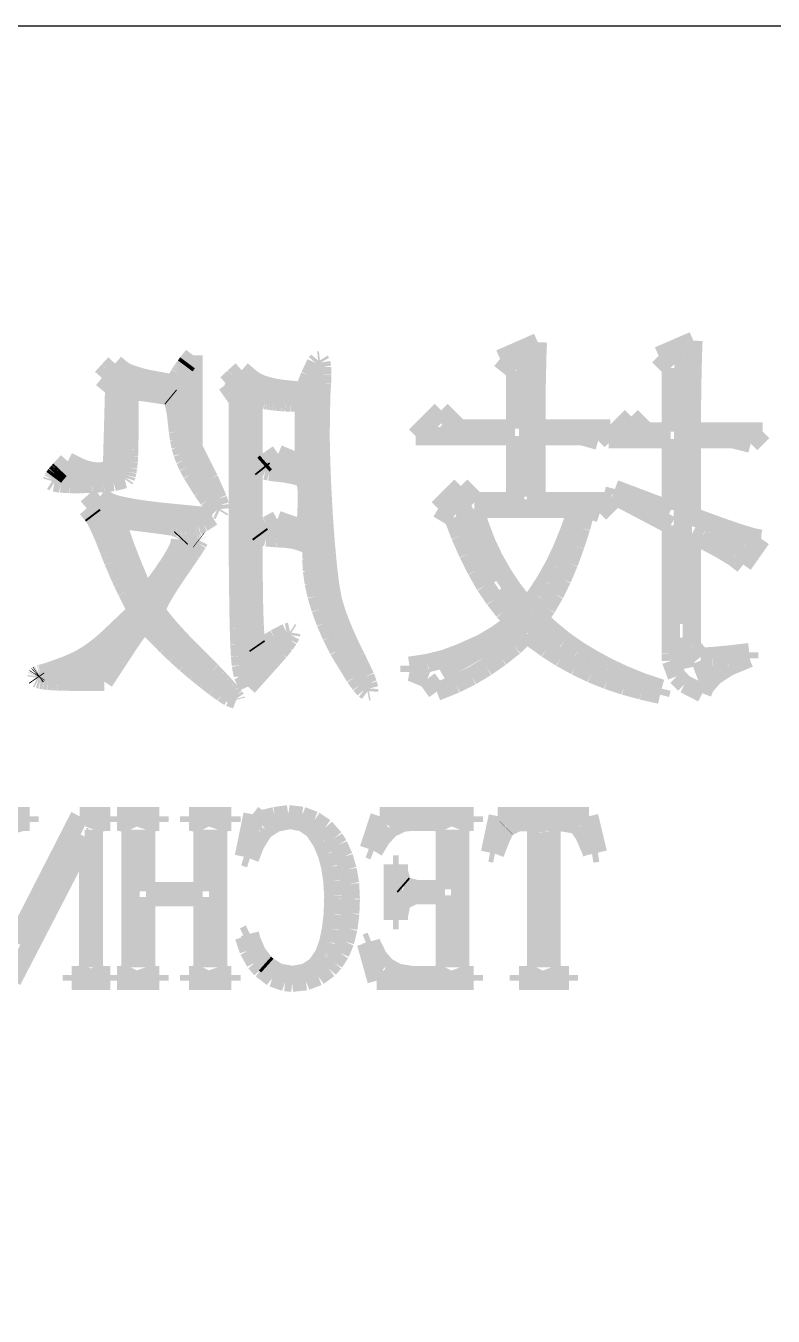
# Model space of a CAD drawing. Extents: x -61 to 349, y -42 to 245.
# Drawn here: x -43.59 to -39.46, y -33.8 to -26.69 of the extents above; entities that cross this region are included whole.
import ezdxf

# ---------------------------------------------------------------- set-up
doc = ezdxf.new("R2010")
doc.units = 0
doc.layers.add('BOARD_GEOMETRY_SILKSCREEN_B', color=1, linetype='CONTINUOUS')

msp = doc.modelspace()

# ---------------------------------------------------------------- linework, layer by layer
at = {"layer": 'BOARD_GEOMETRY_SILKSCREEN_B'}
msp.add_lwpolyline([(-56.11241, -26.68905), (0.197612, -26.68905), (0.197612, -37.189156)], dxfattribs=at)
at = {"layer": 'BOARD_GEOMETRY_SILKSCREEN_B', "const_width": 0.1016}
for points in [[(-40.762682, -28.432506), (-40.970962, -28.5242)], [(-40.833548, -28.491688), (-40.801036, -29.282136)], [(-40.765984, -28.509214), (-40.762682, -28.432506)], [(-39.90467, -28.424124), (-40.09644, -28.507436)], [(-39.907972, -28.513786), (-39.90467, -28.424124)], [(-43.13047, -28.58897), (-43.094402, -28.550616)], [(-43.094402, -28.550616), (-43.057826, -28.58262)], [(-42.713656, -28.57246), (-42.707306, -28.563316)], [(-42.707306, -28.563316), (-42.700702, -28.554426)], [(-42.694606, -28.546298), (-42.700702, -28.554426)], [(-42.700448, -28.635706), (-42.694606, -28.546298)], [(-42.694606, -28.546298), (-42.662602, -28.505658)], [(-42.662602, -28.505658), (-42.662602, -28.759912)], [(-42.019474, -28.61691), (-41.986454, -28.547822)], [(-41.986454, -28.547822), (-41.974262, -28.533344)], [(-41.974262, -28.533344), (-41.96461, -28.532328)], [(-41.96461, -28.532328), (-41.957498, -28.544266)], [(-41.957498, -28.544266), (-41.95318, -28.56992)], [(-40.970962, -28.5242), (-40.88765, -28.590748)], [(-40.767762, -28.597098), (-40.765984, -28.509214)], [(-40.09644, -28.507436), (-40.029638, -28.574238)], [(-39.95928, -28.505658), (-39.965376, -29.985716)], [(-39.910258, -28.607512), (-39.907972, -28.513786)], [(-43.167046, -28.62961), (-43.13047, -28.58897)], [(-43.132756, -28.65755), (-43.167046, -28.62961)], [(-43.094656, -28.59786), (-43.114214, -28.616656)], [(-43.114214, -28.616656), (-43.015154, -28.697936)], [(-42.987214, -28.654502), (-43.094656, -28.59786)], [(-43.057826, -28.58262), (-43.03776, -28.595066)], [(-43.03776, -28.595066), (-43.022774, -28.60167)], [(-43.022774, -28.60167), (-43.005502, -28.608782)], [(-43.005502, -28.608782), (-42.985944, -28.615386)], [(-42.985944, -28.615386), (-42.964608, -28.62199)], [(-42.964608, -28.62199), (-42.942256, -28.628086)], [(-42.942256, -28.628086), (-42.919142, -28.633674)], [(-42.919142, -28.633674), (-42.895774, -28.638246)], [(-42.769536, -28.661614), (-42.7482, -28.625292)], [(-42.7482, -28.625292), (-42.739056, -28.609544)], [(-42.7482, -28.625292), (-42.731944, -28.670758)], [(-42.739056, -28.609544), (-42.733214, -28.6004)], [(-42.733214, -28.6004), (-42.727118, -28.591256)], [(-42.727118, -28.591256), (-42.720514, -28.581858)], [(-42.720514, -28.581858), (-42.713656, -28.57246)], [(-42.700448, -28.842208), (-42.700448, -28.635706)], [(-42.47896, -28.663646), (-42.438574, -28.625292)], [(-42.438574, -28.625292), (-42.395648, -28.586938)], [(-42.395648, -28.586938), (-42.346626, -28.62961)], [(-42.346626, -28.62961), (-42.321988, -28.647136)], [(-42.053764, -28.702254), (-42.019474, -28.61691)], [(-41.980104, -28.600146), (-42.00144, -28.687268)], [(-41.95191, -28.608528), (-41.953434, -28.660598)], [(-41.95318, -28.56992), (-41.95191, -28.608528)], [(-40.88765, -28.590748), (-40.88765, -28.908248)], [(-40.770048, -28.694888), (-40.767762, -28.597098)], [(-40.029638, -28.574238), (-40.029638, -28.925012)], [(-39.912036, -28.704286), (-39.910258, -28.607512)], [(-43.09872, -28.685236), (-43.132756, -28.65755)], [(-43.104816, -28.911804), (-43.09872, -28.685236)], [(-43.015154, -28.697936), (-43.051984, -28.708858)], [(-42.987214, -28.654502), (-43.015154, -28.697936)], [(-43.015154, -28.697936), (-42.914824, -28.71089)], [(-43.015154, -28.697936), (-43.015154, -28.928568)], [(-42.759122, -28.699968), (-42.987214, -28.654502)], [(-42.895774, -28.638246), (-42.769536, -28.661614)], [(-42.712386, -28.92171), (-42.759122, -28.699968)], [(-42.731944, -28.670758), (-42.662602, -29.01442)], [(-42.448988, -28.706318), (-42.47896, -28.663646)], [(-42.434002, -28.659328), (-42.448988, -28.706318)], [(-42.448988, -28.706318), (-42.416984, -28.751276)], [(-42.387266, -28.63596), (-42.434002, -28.659328)], [(-42.403014, -28.690316), (-42.404538, -28.721304)], [(-42.382186, -28.679902), (-42.403014, -28.690316)], [(-42.295826, -28.700984), (-42.387266, -28.63596)], [(-42.295826, -28.700984), (-42.382186, -28.679902)], [(-42.321988, -28.647136), (-42.306494, -28.65501)], [(-42.306494, -28.65501), (-42.288968, -28.66263)], [(-42.188384, -28.726384), (-42.295826, -28.700984)], [(-42.288968, -28.66263), (-42.269918, -28.669234)], [(-42.269918, -28.669234), (-42.24909, -28.67533)], [(-42.24909, -28.67533), (-42.226484, -28.680918)], [(-42.226484, -28.680918), (-42.202608, -28.68549)], [(-42.202608, -28.68549), (-42.17797, -28.689554)], [(-42.053764, -28.702254), (-42.17797, -28.689554)], [(-42.053764, -28.702254), (-42.11193, -28.731972)], [(-42.00144, -28.687268), (-42.053764, -28.76423)], [(-42.053764, -28.76423), (-42.053764, -28.702254)], [(-42.038524, -28.828238), (-42.00144, -28.687268)], [(-42.00144, -28.687268), (-42.002964, -28.800044)], [(-41.953434, -28.660598), (-41.957752, -28.725622)], [(-40.771064, -28.803092), (-40.770048, -28.694888)], [(-39.913052, -28.805124), (-39.912036, -28.704286)], [(-43.051984, -28.708858), (-43.060366, -28.781502)], [(-42.895774, -28.713684), (-42.914824, -28.71089)], [(-42.877232, -28.716478), (-42.895774, -28.713684)], [(-42.859198, -28.719272), (-42.877232, -28.716478)], [(-42.842688, -28.721812), (-42.859198, -28.719272)], [(-42.827702, -28.724352), (-42.842688, -28.721812)], [(-42.814494, -28.726638), (-42.827702, -28.724352)], [(-42.803318, -28.72867), (-42.814494, -28.726638)], [(-42.78884, -28.732226), (-42.803318, -28.72867)], [(-42.784522, -28.735782), (-42.78884, -28.732226)], [(-42.779696, -28.743402), (-42.784522, -28.735782)], [(-42.775124, -28.754578), (-42.779696, -28.743402)], [(-42.770552, -28.769056), (-42.775124, -28.754578)], [(-42.76598, -28.786328), (-42.770552, -28.769056)], [(-42.662602, -28.759912), (-42.662602, -29.01442)], [(-42.416984, -29.480002), (-42.416984, -28.751276)], [(-42.404538, -28.721304), (-42.36212, -28.719018)], [(-42.378884, -29.689806), (-42.404538, -28.721304)], [(-42.36212, -28.767024), (-42.363898, -29.328618)], [(-42.36212, -28.719018), (-42.36212, -28.767024)], [(-42.33164, -28.73629), (-42.33164, -29.42463)], [(-42.265346, -28.751276), (-42.33164, -28.73629)], [(-42.252138, -28.753562), (-42.265346, -28.751276)], [(-42.23766, -28.755594), (-42.252138, -28.753562)], [(-42.221658, -28.757626), (-42.23766, -28.755594)], [(-42.205148, -28.759404), (-42.221658, -28.757626)], [(-42.18813, -28.760928), (-42.205148, -28.759404)], [(-42.11193, -28.731972), (-42.188384, -28.726384)], [(-42.17162, -28.762452), (-42.18813, -28.760928)], [(-42.155364, -28.763468), (-42.17162, -28.762452)], [(-42.126408, -28.76423), (-42.155364, -28.763468)], [(-42.053764, -28.76423), (-42.126408, -28.76423)], [(-42.053764, -28.76423), (-42.053764, -29.106114)], [(-41.957752, -28.725622), (-41.961308, -28.950158)], [(-43.060366, -28.781502), (-43.066716, -29.145992)], [(-42.761916, -28.805886), (-42.76598, -28.786328)], [(-42.758106, -28.827476), (-42.761916, -28.805886)], [(-42.752264, -28.875228), (-42.758106, -28.827476)], [(-42.662602, -29.01442), (-42.700448, -28.842208)], [(-42.020236, -29.074618), (-42.038524, -28.828238)], [(-42.002964, -28.800044), (-41.988486, -29.170122)], [(-41.295574, -28.808426), (-41.437052, -28.949904)], [(-41.195752, -28.908248), (-41.295574, -28.808426)], [(-40.771064, -28.908248), (-40.771064, -28.803092)], [(-40.371268, -28.966414), (-40.246554, -28.8417)], [(-40.162988, -28.925012), (-40.246554, -28.8417)], [(-39.913052, -28.925012), (-39.913052, -28.805124)], [(-43.11142, -29.138118), (-43.104816, -28.911804)], [(-42.747184, -28.924504), (-42.752264, -28.875228)], [(-41.267888, -28.900628), (-41.28897, -28.884626)], [(-40.88765, -28.908248), (-41.195752, -28.908248)], [(-40.362886, -28.908248), (-40.771064, -28.908248)], [(-40.429688, -28.974796), (-40.362886, -28.908248)], [(-40.244268, -28.91663), (-40.262556, -28.910026)], [(-43.015154, -28.928568), (-43.016678, -29.021532)], [(-42.747184, -28.924504), (-42.712386, -28.92171)], [(-42.662602, -29.01442), (-42.747184, -28.924504)], [(-42.633392, -29.154374), (-42.747184, -28.924504)], [(-42.740834, -28.968192), (-42.747184, -28.924504)], [(-42.732706, -29.007816), (-42.740834, -28.968192)], [(-41.961308, -28.950158), (-41.958006, -29.091382)], [(-41.437052, -28.949904), (-40.88765, -28.949904)], [(-40.88765, -28.949904), (-40.88765, -29.308044)], [(-40.771064, -29.308044), (-40.771064, -28.949904)], [(-40.771064, -28.949904), (-40.521382, -28.949904)], [(-40.521382, -28.949904), (-40.429688, -28.974796)], [(-40.371268, -28.966414), (-40.029638, -28.966414)], [(-40.029638, -28.925012), (-40.162988, -28.925012)], [(-40.029638, -28.966414), (-40.029638, -29.357828)], [(-39.521638, -28.925012), (-39.913052, -28.925012)], [(-39.913052, -28.966414), (-39.688262, -28.966414)], [(-39.913052, -29.391356), (-39.913052, -28.966414)], [(-39.688262, -28.966414), (-39.58844, -28.99156)], [(-39.58844, -28.99156), (-39.521638, -28.925012)], [(-43.017948, -29.060394), (-43.020234, -29.094176)], [(-43.016678, -29.021532), (-43.017948, -29.060394)], [(-42.722292, -29.0449), (-42.732706, -29.007816)], [(-42.70883, -29.081222), (-42.722292, -29.0449)], [(-42.662602, -29.01442), (-42.574972, -29.187394)], [(-42.241724, -29.08046), (-42.194734, -29.048456)], [(-42.194734, -29.048456), (-42.124376, -29.078174)], [(-43.397678, -29.135832), (-43.355006, -29.089096)], [(-43.355006, -29.089096), (-43.35526, -29.089096)], [(-43.355006, -29.089096), (-43.290998, -29.1211)], [(-43.290998, -29.1211), (-43.265598, -29.13126)], [(-43.265598, -29.13126), (-43.251882, -29.135832)], [(-43.023028, -29.123132), (-43.026838, -29.146754)], [(-43.020234, -29.094176), (-43.023028, -29.123132)], [(-42.691812, -29.118052), (-42.70883, -29.081222)], [(-42.67073, -29.157422), (-42.691812, -29.118052)], [(-42.284396, -29.126434), (-42.283888, -29.117798)], [(-42.2783, -29.134054), (-42.284396, -29.126434)], [(-42.283888, -29.117798), (-42.276268, -29.107384)], [(-42.276268, -29.107384), (-42.262298, -29.094938)], [(-42.262298, -29.094938), (-42.241724, -29.08046)], [(-42.200322, -29.093414), (-42.235882, -29.112972)], [(-42.235882, -29.112972), (-41.988486, -29.170122)], [(-42.112946, -29.116528), (-42.200322, -29.093414)], [(-42.124376, -29.078174), (-42.053764, -29.106114)], [(-42.053764, -29.106114), (-42.112946, -29.116528)], [(-42.053764, -29.106114), (-41.988486, -29.170122)], [(-41.988486, -29.170122), (-42.020236, -29.074618)], [(-41.958006, -29.091382), (-41.95191, -29.242004)], [(-43.442382, -29.198062), (-43.439842, -29.18968)], [(-43.429682, -29.205936), (-43.442382, -29.198062)], [(-43.439842, -29.18968), (-43.436794, -29.184092)], [(-43.436794, -29.184092), (-43.432476, -29.177234)], [(-43.432476, -29.177234), (-43.426888, -29.169614)], [(-43.426888, -29.169614), (-43.420792, -29.161486)], [(-43.420792, -29.161486), (-43.41368, -29.153358)], [(-43.41368, -29.153358), (-43.40606, -29.144722)], [(-43.40606, -29.144722), (-43.397678, -29.135832)], [(-43.341036, -29.13761), (-43.389804, -29.182314)], [(-43.389804, -29.182314), (-43.320208, -29.185108)], [(-43.289982, -29.172662), (-43.341036, -29.13761)], [(-43.118532, -29.167582), (-43.289982, -29.172662)], [(-43.251882, -29.135832), (-43.237404, -29.139388)], [(-43.237404, -29.139388), (-43.222926, -29.142182)], [(-43.222926, -29.142182), (-43.208956, -29.144214)], [(-43.208956, -29.144214), (-43.195494, -29.145484)], [(-43.195494, -29.145484), (-43.18254, -29.145484)], [(-43.18254, -29.145484), (-43.171364, -29.144722)], [(-43.171364, -29.144722), (-43.11142, -29.138118)], [(-43.102784, -29.203142), (-43.157394, -29.208476)], [(-43.066716, -29.145992), (-43.118532, -29.167582)], [(-43.041062, -29.187394), (-43.102784, -29.203142)], [(-43.035474, -29.179266), (-43.041062, -29.187394)], [(-43.030902, -29.16555), (-43.035474, -29.179266)], [(-43.026838, -29.146754), (-43.030902, -29.16555)], [(-42.61358, -29.24937), (-42.67073, -29.157422)], [(-42.599102, -29.217874), (-42.633392, -29.154374)], [(-42.574972, -29.187394), (-42.52722, -29.295344)], [(-42.264838, -29.14015), (-42.2783, -29.134054)], [(-42.24401, -29.14523), (-42.264838, -29.14015)], [(-42.179748, -29.153104), (-42.24401, -29.14523)], [(-42.160698, -29.15539), (-42.179748, -29.153104)], [(-42.141648, -29.158692), (-42.160698, -29.15539)], [(-42.12336, -29.161994), (-42.141648, -29.158692)], [(-42.106088, -29.16555), (-42.12336, -29.161994)], [(-42.090594, -29.169614), (-42.106088, -29.16555)], [(-42.076624, -29.173678), (-42.090594, -29.169614)], [(-42.065448, -29.177742), (-42.076624, -29.173678)], [(-42.051732, -29.185108), (-42.065448, -29.177742)], [(-41.988486, -29.170122), (-42.051732, -29.185108)], [(-42.047668, -29.191458), (-42.051732, -29.185108)], [(-42.044112, -29.20111), (-42.047668, -29.191458)], [(-42.041064, -29.214064), (-42.044112, -29.20111)], [(-42.035476, -29.29001), (-41.988486, -29.170122)], [(-41.988486, -29.170122), (-41.980104, -29.423614)], [(-43.394884, -29.211016), (-43.429682, -29.205936)], [(-43.344592, -29.21381), (-43.394884, -29.211016)], [(-43.28414, -29.214064), (-43.344592, -29.21381)], [(-43.219878, -29.21254), (-43.28414, -29.214064)], [(-43.157394, -29.208476), (-43.219878, -29.21254)], [(-42.579036, -29.299916), (-42.61358, -29.24937)], [(-42.579036, -29.299916), (-42.599102, -29.217874)], [(-42.038778, -29.229812), (-42.041064, -29.214064)], [(-42.037, -29.247846), (-42.038778, -29.229812)], [(-42.035984, -29.268166), (-42.037, -29.247846)], [(-41.980104, -29.423614), (-42.035984, -29.268166)], [(-42.035984, -29.268166), (-42.035476, -29.29001)], [(-41.95191, -29.242004), (-41.943528, -29.393388)], [(-41.18737, -29.224732), (-41.312084, -29.3497)], [(-41.104058, -29.308044), (-41.18737, -29.224732)], [(-40.33774, -29.241496), (-40.346376, -29.274516)], [(-40.346376, -29.274516), (-40.029638, -29.441394)], [(-40.029638, -29.357828), (-40.33774, -29.241496)], [(-43.250104, -29.347668), (-43.214036, -29.31541)], [(-43.214036, -29.31541), (-43.175428, -29.281374)], [(-43.172126, -29.324808), (-43.205654, -29.347414)], [(-43.175428, -29.281374), (-43.13047, -29.311346)], [(-43.101768, -29.364686), (-43.172126, -29.324808)], [(-43.13047, -29.311346), (-43.09872, -29.323792)], [(-43.09872, -29.323792), (-43.072558, -29.330396)], [(-43.072558, -29.330396), (-43.040808, -29.337508)], [(-43.040808, -29.337508), (-43.003978, -29.344366)], [(-43.003978, -29.344366), (-42.96283, -29.351224)], [(-42.551604, -29.334968), (-42.579036, -29.299916)], [(-42.531284, -29.355288), (-42.551604, -29.334968)], [(-42.52722, -29.295344), (-42.516044, -29.33065)], [(-42.516044, -29.33065), (-42.513504, -29.352748)], [(-42.363898, -29.328618), (-42.36466, -30.047692)], [(-42.043096, -29.465016), (-42.036746, -29.337)], [(-42.036746, -29.337), (-42.035476, -29.29001)], [(-41.201086, -29.300424), (-40.981376, -29.744416)], [(-40.88765, -29.308044), (-41.104058, -29.308044)], [(-40.354758, -29.308044), (-40.771064, -29.308044)], [(-40.421052, -29.374592), (-40.354758, -29.308044)], [(-43.220386, -29.381958), (-43.250104, -29.347668)], [(-43.214036, -29.39034), (-43.220386, -29.381958)], [(-43.206162, -29.402532), (-43.214036, -29.39034)], [(-43.19778, -29.418026), (-43.206162, -29.402532)], [(-43.206162, -29.402532), (-43.134534, -29.431742)], [(-43.205654, -29.347414), (-43.083734, -29.409644)], [(-43.188382, -29.436568), (-43.19778, -29.418026)], [(-42.902632, -29.401516), (-43.101768, -29.364686)], [(-43.083734, -29.409644), (-43.068748, -29.465016)], [(-42.9895, -29.420312), (-43.083734, -29.409644)], [(-42.96283, -29.351224), (-42.918126, -29.357828)], [(-42.918126, -29.357828), (-42.870628, -29.363416)], [(-42.648886, -29.414978), (-42.902632, -29.401516)], [(-42.870628, -29.363416), (-42.820844, -29.369004)], [(-42.820844, -29.369004), (-42.558208, -29.394658)], [(-42.558208, -29.394658), (-42.611548, -29.428948)], [(-42.518584, -29.36113), (-42.531284, -29.355288)], [(-42.513504, -29.352748), (-42.518584, -29.36113)], [(-42.254678, -29.441648), (-42.199052, -29.411676)], [(-42.199052, -29.411676), (-42.120058, -29.439616)], [(-42.043096, -29.465016), (-42.009822, -29.377386)], [(-42.009822, -29.377386), (-41.980104, -29.423614)], [(-41.943528, -29.393388), (-41.93286, -29.538168)], [(-41.312084, -29.3497), (-41.22928, -29.399738)], [(-41.22928, -29.399738), (-41.190672, -29.49956)], [(-41.11244, -29.3497), (-40.546274, -29.3497)], [(-41.080944, -29.445458), (-41.11244, -29.3497)], [(-40.55745, -29.38399), (-40.59428, -29.486098)], [(-40.546274, -29.3497), (-40.55745, -29.38399)], [(-40.524176, -29.455618), (-40.495982, -29.3497)], [(-40.495982, -29.3497), (-40.421052, -29.374592)], [(-39.769542, -29.444442), (-39.913052, -29.391356)], [(-43.178476, -29.457396), (-43.188382, -29.436568)], [(-43.168062, -29.480002), (-43.178476, -29.457396)], [(-43.157648, -29.504132), (-43.168062, -29.480002)], [(-43.134534, -29.431742), (-43.110912, -29.50972)], [(-43.068748, -29.465016), (-43.05935, -29.495242)], [(-42.971466, -29.422598), (-42.9895, -29.420312)], [(-42.950638, -29.425138), (-42.971466, -29.422598)], [(-42.927778, -29.427932), (-42.950638, -29.425138)], [(-42.90314, -29.43098), (-42.927778, -29.427932)], [(-42.87774, -29.434282), (-42.90314, -29.43098)], [(-42.852086, -29.437584), (-42.87774, -29.434282)], [(-42.82694, -29.440886), (-42.852086, -29.437584)], [(-42.780204, -29.447998), (-42.82694, -29.440886)], [(-42.751756, -29.451554), (-42.780204, -29.447998)], [(-42.726864, -29.454094), (-42.751756, -29.451554)], [(-42.70502, -29.454856), (-42.726864, -29.454094)], [(-42.68597, -29.454348), (-42.70502, -29.454856)], [(-42.669206, -29.45257), (-42.68597, -29.454348)], [(-42.653712, -29.449014), (-42.669206, -29.45257)], [(-42.639488, -29.443934), (-42.653712, -29.449014)], [(-42.611548, -29.428948), (-42.639488, -29.443934)], [(-42.416222, -29.644594), (-42.416984, -29.480002)], [(-42.33164, -29.42463), (-42.330624, -29.710888)], [(-42.297858, -29.48686), (-42.29735, -29.476954)], [(-42.291508, -29.495496), (-42.297858, -29.48686)], [(-42.29735, -29.476954), (-42.289984, -29.466032)], [(-42.289984, -29.466032), (-42.276014, -29.454348)], [(-42.279062, -29.502608), (-42.254678, -29.441648)], [(-42.254678, -29.441648), (-42.276014, -29.454348)], [(-42.254678, -29.441648), (-42.20337, -29.51226)], [(-42.045636, -29.503624), (-42.254678, -29.441648)], [(-42.20337, -29.51226), (-41.983406, -29.483558)], [(-42.043096, -29.465016), (-42.120058, -29.439616)], [(-41.980104, -29.423614), (-42.045636, -29.503624)], [(-41.983406, -29.483558), (-42.043096, -29.465016)], [(-41.983406, -29.483558), (-41.980104, -29.423614)], [(-41.980104, -29.423614), (-41.93794, -29.800296)], [(-41.045638, -29.537914), (-41.080944, -29.445458)], [(-40.59428, -29.486098), (-40.63365, -29.581856)], [(-40.556688, -29.555694), (-40.524176, -29.455618)], [(-40.029638, -29.441394), (-40.029638, -30.149292)], [(-39.62908, -29.571188), (-39.81196, -29.487622)], [(-39.658036, -29.482796), (-39.769542, -29.444442)], [(-39.580058, -29.506926), (-39.658036, -29.482796)], [(-43.137074, -29.554932), (-43.157648, -29.504132)], [(-43.127168, -29.581602), (-43.137074, -29.554932)], [(-43.110912, -29.50972), (-42.964354, -29.869384)], [(-43.05935, -29.495242), (-43.052238, -29.515816)], [(-43.052238, -29.515816), (-43.04411, -29.539438)], [(-43.04411, -29.539438), (-43.034712, -29.565092)], [(-42.750486, -29.574998), (-42.743374, -29.559504)], [(-42.739056, -29.546804), (-42.743374, -29.559504)], [(-42.739056, -29.546804), (-42.737532, -29.53766)], [(-42.739056, -29.546804), (-42.708068, -29.587698)], [(-42.646854, -29.553408), (-42.739056, -29.546804)], [(-42.737532, -29.53766), (-42.7355, -29.520134)], [(-42.7355, -29.520134), (-42.732706, -29.513784)], [(-42.732706, -29.513784), (-42.728388, -29.509212)], [(-42.728388, -29.509212), (-42.723054, -29.506418)], [(-42.723054, -29.506418), (-42.715942, -29.50464)], [(-42.715942, -29.50464), (-42.707306, -29.504386)], [(-42.707306, -29.504386), (-42.696638, -29.505656)], [(-42.696638, -29.505656), (-42.684192, -29.507688)], [(-42.684192, -29.507688), (-42.665396, -29.511244)], [(-42.665396, -29.511244), (-42.65676, -29.513276)], [(-42.646854, -29.553408), (-42.658538, -29.571188)], [(-42.65676, -29.513276), (-42.649648, -29.515308)], [(-42.649648, -29.515308), (-42.643044, -29.51734)], [(-42.637964, -29.539438), (-42.646854, -29.553408)], [(-42.643044, -29.51734), (-42.63771, -29.519626)], [(-42.630852, -29.52496), (-42.637964, -29.539438)], [(-42.63771, -29.519626), (-42.6339, -29.521658)], [(-42.6339, -29.521658), (-42.631614, -29.523436)], [(-42.631614, -29.523436), (-42.630852, -29.52496)], [(-42.279062, -29.502608), (-42.291508, -29.495496)], [(-42.260012, -29.507434), (-42.279062, -29.502608)], [(-42.20337, -29.51226), (-42.260012, -29.507434)], [(-42.154602, -29.5148), (-42.20337, -29.51226)], [(-42.187622, -29.51226), (-42.20337, -29.51226)], [(-42.17162, -29.513276), (-42.187622, -29.51226)], [(-42.154602, -29.5148), (-42.17162, -29.513276)], [(-42.137838, -29.516832), (-42.154602, -29.5148)], [(-42.121074, -29.519372), (-42.137838, -29.516832)], [(-42.10558, -29.522166), (-42.121074, -29.519372)], [(-42.090848, -29.525722), (-42.10558, -29.522166)], [(-42.066718, -29.533596), (-42.090848, -29.525722)], [(-42.011092, -29.554932), (-42.066718, -29.533596)], [(-41.983406, -29.53385), (-42.045636, -29.503624)], [(-41.98239, -29.830268), (-42.011092, -29.554932)], [(-42.011092, -29.554932), (-42.011092, -29.627576)], [(-41.93286, -29.538168), (-41.920922, -29.66847)], [(-41.190672, -29.49956), (-41.146984, -29.598112)], [(-41.003982, -29.625544), (-41.045638, -29.537914)], [(-40.590978, -29.64942), (-40.556688, -29.555694)], [(-39.913052, -30.107128), (-39.913052, -29.490924)], [(-39.913052, -29.490924), (-39.862252, -29.515816)], [(-39.862252, -29.515816), (-39.75608, -29.572458)], [(-39.629842, -29.657802), (-39.530274, -29.515816)], [(-39.534338, -29.515816), (-39.580058, -29.506926)], [(-39.530274, -29.515816), (-39.534338, -29.515816)], [(-43.115738, -29.610558), (-43.127168, -29.581602)], [(-43.1038, -29.64053), (-43.115738, -29.610558)], [(-43.034712, -29.565092), (-43.024298, -29.592524)], [(-43.024298, -29.592524), (-43.013122, -29.620972)], [(-43.013122, -29.620972), (-43.001692, -29.649928)], [(-42.708068, -29.587698), (-42.92219, -29.90342)], [(-42.784268, -29.635196), (-42.771314, -29.613352)], [(-42.771314, -29.613352), (-42.759884, -29.593032)], [(-42.759884, -29.593032), (-42.750486, -29.574998)], [(-42.689272, -29.616908), (-42.70756, -29.643578)], [(-42.672762, -29.592778), (-42.689272, -29.616908)], [(-42.658538, -29.571188), (-42.672762, -29.592778)], [(-42.00779, -29.691584), (-42.011092, -29.627576)], [(-41.146984, -29.598112), (-41.100756, -29.69006)], [(-40.957246, -29.70784), (-41.003982, -29.625544)], [(-40.63365, -29.581856), (-40.676068, -29.669232)], [(-39.75608, -29.572458), (-39.678864, -29.619194)], [(-39.678864, -29.619194), (-39.629842, -29.657802)], [(-43.090846, -29.671264), (-43.1038, -29.64053)], [(-43.077892, -29.701236), (-43.090846, -29.671264)], [(-43.065192, -29.730446), (-43.077892, -29.701236)], [(-43.001692, -29.649928), (-42.9895, -29.678884)], [(-42.925492, -29.83484), (-42.9895, -29.678884)], [(-42.831512, -29.70657), (-42.799, -29.65831)], [(-42.799, -29.65831), (-42.784268, -29.635196)], [(-42.78884, -29.763212), (-42.7482, -29.702252)], [(-42.727372, -29.67228), (-42.7482, -29.702252)], [(-42.70756, -29.643578), (-42.727372, -29.67228)], [(-42.414698, -29.787342), (-42.416222, -29.644594)], [(-42.410888, -30.01137), (-42.378884, -29.689806)], [(-41.998138, -29.759402), (-42.00779, -29.691584)], [(-41.920922, -29.66847), (-41.907714, -29.77642)], [(-41.100756, -29.69006), (-41.053258, -29.773118)], [(-40.676068, -29.669232), (-40.722042, -29.750512)], [(-40.62857, -29.737812), (-40.590978, -29.64942)], [(-43.052492, -29.758132), (-43.065192, -29.730446)], [(-43.03014, -29.804868), (-43.052492, -29.758132)], [(-42.925492, -29.83484), (-42.831512, -29.70657)], [(-42.78884, -29.763212), (-42.807128, -29.792168)], [(-42.330624, -29.710888), (-42.3291, -29.822648)], [(-41.98239, -29.830268), (-41.998138, -29.759402)], [(-41.053258, -29.773118), (-41.00195, -29.848302)], [(-40.905176, -29.786834), (-40.957246, -29.70784)], [(-40.722042, -29.750512), (-40.770048, -29.824426)], [(-40.668956, -29.820108), (-40.62857, -29.737812)], [(-42.974514, -29.913834), (-43.03014, -29.804868)], [(-42.964354, -29.869384), (-42.925492, -29.83484)], [(-42.837862, -29.844238), (-42.849292, -29.866082)], [(-42.823638, -29.819346), (-42.837862, -29.844238)], [(-42.807128, -29.792168), (-42.823638, -29.819346)], [(-42.413174, -29.909008), (-42.414698, -29.787342)], [(-42.3291, -29.822648), (-42.327576, -29.914596)], [(-41.98239, -29.830268), (-41.93794, -29.800296)], [(-41.960546, -29.903166), (-41.98239, -29.830268)], [(-41.93794, -29.800296), (-41.914318, -29.921708)], [(-41.907714, -29.77642), (-41.89349, -29.854144)], [(-40.974264, -29.797502), (-40.755062, -30.026356), (-40.699182, -30.068012)], [(-40.84828, -29.860748), (-40.905176, -29.786834)], [(-40.770048, -29.824426), (-40.820848, -29.89072)], [(-40.71366, -29.896308), (-40.668956, -29.820108)], [(-43.107102, -30.039818), (-42.974514, -29.913834)], [(-42.92219, -29.90342), (-42.994834, -29.997146)], [(-42.92219, -29.90342), (-42.934128, -29.980128)], [(-42.888916, -29.960824), (-42.92219, -29.90342)], [(-42.86377, -29.89834), (-42.865802, -29.907484)], [(-42.865802, -29.907484), (-42.851324, -29.934916)], [(-42.858436, -29.88437), (-42.86377, -29.89834)], [(-42.849292, -29.866082), (-42.858436, -29.88437)], [(-42.413174, -29.909008), (-42.410888, -30.01137)], [(-42.327576, -29.914596), (-42.324782, -29.987748)], [(-41.933114, -29.977842), (-41.960546, -29.903166)], [(-41.89349, -29.854144), (-41.875456, -29.91358)], [(-41.875456, -29.91358), (-41.863264, -29.948378)], [(-41.00195, -29.848302), (-40.94988, -29.91485)], [(-40.94988, -29.91485), (-40.895778, -29.974286)], [(-40.820848, -29.89072), (-40.84828, -29.860748)], [(-40.754554, -29.957522), (-40.71366, -29.896308)], [(-42.934128, -29.980128), (-42.9641, -30.018736)], [(-42.934128, -29.980128), (-42.810176, -30.106112)], [(-42.545, -30.333442), (-42.888916, -29.960824)], [(-42.851324, -29.934916), (-42.834306, -29.957522)], [(-42.834306, -29.957522), (-42.811954, -29.984954)], [(-42.811954, -29.984954), (-42.784776, -30.01645)], [(-41.900348, -30.053026), (-41.933114, -29.977842)], [(-41.914318, -29.921708), (-41.771824, -30.277054)], [(-41.863264, -29.948378), (-41.849294, -29.985208)], [(-41.849294, -29.985208), (-41.833546, -30.023054)], [(-40.895778, -29.974286), (-40.912542, -29.987748)], [(-40.686482, -30.01899), (-40.754554, -29.957522)], [(-43.137328, -30.06852), (-43.107102, -30.039818)], [(-42.994834, -29.997146), (-43.133518, -30.124654)], [(-42.990262, -30.054804), (-43.002454, -30.07233)], [(-42.979594, -30.039818), (-42.990262, -30.054804)], [(-42.9641, -30.018736), (-42.979594, -30.039818)], [(-42.784776, -30.01645), (-42.753026, -30.051248)], [(-42.753026, -30.051248), (-42.717974, -30.088586)], [(-42.408094, -30.09519), (-42.410888, -30.01137)], [(-42.36847, -30.210506), (-42.36466, -30.047692)], [(-42.36466, -30.047692), (-42.337228, -30.18282)], [(-42.36466, -30.047692), (-42.345102, -30.136846)], [(-42.324782, -29.987748), (-42.321734, -30.042866)], [(-42.321734, -30.042866), (-42.317924, -30.08122)], [(-42.211752, -30.065726), (-42.14749, -30.031944)], [(-42.14749, -30.031944), (-42.12971, -30.028134)], [(-42.124122, -30.046422), (-42.135806, -30.068012)], [(-42.12971, -30.028134), (-42.12209, -30.033214)], [(-42.12209, -30.033214), (-42.124122, -30.046422)], [(-41.862248, -30.128718), (-41.900348, -30.053026)], [(-41.833546, -30.023054), (-41.817036, -30.061154)], [(-40.842946, -29.989018), (-41.29786, -30.248352)], [(-40.989758, -30.043628), (-41.07307, -30.092904)], [(-40.912542, -29.987748), (-40.989758, -30.043628)], [(-40.892984, -30.108652), (-40.820848, -30.040834)], [(-40.820848, -30.040834), (-40.78859, -30.068012)], [(-40.614854, -30.07741), (-40.686482, -30.01899)], [(-43.133518, -30.124654), (-43.294808, -30.23362)], [(-43.223688, -30.138624), (-43.195494, -30.117542)], [(-43.195494, -30.117542), (-43.166792, -30.094428)], [(-43.18127, -30.211268), (-43.036998, -30.062424)], [(-43.166792, -30.094428), (-43.137328, -30.06852)], [(-43.036998, -30.062424), (-43.13174, -30.22092)], [(-43.029378, -30.112462), (-43.043856, -30.13456)], [(-43.015662, -30.091634), (-43.029378, -30.112462)], [(-43.002454, -30.07233), (-43.015662, -30.091634)], [(-42.759122, -30.154626), (-42.810176, -30.106112)], [(-42.717974, -30.088586), (-42.67962, -30.127956)], [(-42.67962, -30.127956), (-42.639234, -30.168342)], [(-42.404538, -30.161484), (-42.408094, -30.09519)], [(-42.345102, -30.136846), (-42.237914, -30.081728)], [(-42.317924, -30.08122), (-42.313352, -30.103318)], [(-42.313352, -30.103318), (-42.308272, -30.110684)], [(-42.308272, -30.110684), (-42.294302, -30.107636)], [(-42.294302, -30.107636), (-42.284904, -30.104588)], [(-42.22496, -30.073854), (-42.28846, -30.155388)], [(-42.284904, -30.104588), (-42.27449, -30.10027)], [(-42.27449, -30.10027), (-42.26306, -30.094936)], [(-42.26306, -30.094936), (-42.250614, -30.088586)], [(-42.237914, -30.081728), (-42.250614, -30.088586)], [(-42.237914, -30.081728), (-42.22496, -30.073854)], [(-42.135806, -30.068012), (-42.232072, -30.138624)], [(-42.22496, -30.073854), (-42.211752, -30.065726)], [(-42.157142, -30.098238), (-42.18813, -30.136592)], [(-42.135806, -30.068012), (-42.157142, -30.098238)], [(-41.771824, -30.277054), (-41.862248, -30.128718)], [(-41.817036, -30.061154), (-41.800018, -30.098492)], [(-41.800018, -30.098492), (-41.782492, -30.134814)], [(-41.07307, -30.092904), (-41.162478, -30.132528)], [(-40.968676, -30.16885), (-40.892984, -30.108652)], [(-40.78859, -30.068012), (-40.71366, -30.122114)], [(-40.71366, -30.122114), (-40.635682, -30.172152)], [(-40.538654, -30.130496), (-40.614854, -30.07741)], [(-39.943786, -30.22981), (-39.98087, -30.062424)], [(-39.864284, -30.165802), (-39.913052, -30.107128)], [(-43.363642, -30.213046), (-43.307254, -30.188408)], [(-43.307254, -30.188408), (-43.279314, -30.173676)], [(-43.279314, -30.173676), (-43.251628, -30.157166)], [(-43.251628, -30.157166), (-43.223688, -30.138624)], [(-43.072812, -30.178756), (-43.154092, -30.302962)], [(-43.058588, -30.156658), (-43.072812, -30.178756)], [(-43.043856, -30.13456), (-43.058588, -30.156658)], [(-42.70502, -30.203394), (-42.759122, -30.154626)], [(-42.639234, -30.168342), (-42.56151, -30.246066)], [(-42.40022, -30.21203), (-42.404538, -30.161484)], [(-42.229024, -30.183074), (-42.361358, -30.330648)], [(-42.232072, -30.138624), (-42.346372, -30.26283)], [(-42.28846, -30.155388), (-42.340022, -30.210506)], [(-42.337228, -30.18282), (-42.314114, -30.15615)], [(-42.18813, -30.136592), (-42.229024, -30.183074)], [(-41.713912, -30.275784), (-41.802558, -30.1625)], [(-41.782492, -30.134814), (-41.765474, -30.168342)], [(-41.765474, -30.168342), (-41.713912, -30.275784)], [(-41.279064, -30.178248), (-41.372536, -30.201108)], [(-41.189656, -30.14472), (-41.279064, -30.178248)], [(-41.162478, -30.132528), (-41.189656, -30.14472)], [(-41.046654, -30.223714), (-40.968676, -30.16885)], [(-40.635682, -30.172152), (-40.553386, -30.217618)], [(-40.457882, -30.17901), (-40.538654, -30.130496)], [(-40.373554, -30.22473), (-40.457882, -30.17901)], [(-40.029638, -30.149292), (-40.02786, -30.187646)], [(-40.02786, -30.187646), (-39.996364, -30.274006)], [(-39.863268, -30.165802), (-39.864284, -30.165802)], [(-39.800784, -30.162754), (-39.863268, -30.165802)], [(-39.699946, -30.153356), (-39.800784, -30.162754)], [(-39.708074, -30.219904), (-39.596568, -30.17393)], [(-39.596568, -30.14091), (-39.699946, -30.153356)], [(-39.596568, -30.17393), (-39.596568, -30.14091)], [(-43.52671, -30.273498), (-43.525186, -30.269942)], [(-43.525186, -30.269942), (-43.523408, -30.267148)], [(-43.523408, -30.267148), (-43.520868, -30.264862)], [(-43.520868, -30.264862), (-43.51782, -30.26283)], [(-43.51782, -30.26283), (-43.514518, -30.261052)], [(-43.514518, -30.261052), (-43.510708, -30.26029)], [(-43.510708, -30.26029), (-43.506644, -30.260036)], [(-43.506644, -30.260036), (-43.492166, -30.256988)], [(-43.492166, -30.256988), (-43.479974, -30.253686)], [(-43.479974, -30.253686), (-43.464988, -30.24886)], [(-43.464988, -30.24886), (-43.447716, -30.243272)], [(-43.447716, -30.243272), (-43.428412, -30.236414)], [(-43.294808, -30.23362), (-43.439334, -30.271212)], [(-43.439334, -30.271212), (-43.278806, -30.261306)], [(-43.428412, -30.236414), (-43.408092, -30.229302)], [(-43.408092, -30.229302), (-43.385994, -30.221428)], [(-43.385994, -30.221428), (-43.363642, -30.213046)], [(-43.278806, -30.261306), (-43.18127, -30.211268)], [(-43.188128, -30.262068), (-43.236134, -30.269942)], [(-43.13174, -30.22092), (-43.188128, -30.262068)], [(-42.649648, -30.250638), (-42.70502, -30.203394)], [(-42.595546, -30.29458), (-42.649648, -30.250638)], [(-42.56151, -30.246066), (-42.52722, -30.28188)], [(-42.355262, -30.277562), (-42.40022, -30.21203)], [(-42.40022, -30.21203), (-42.389298, -30.268672)], [(-42.361358, -30.330648), (-42.389298, -30.268672)], [(-42.340022, -30.210506), (-42.36847, -30.210506)], [(-42.346372, -30.26283), (-42.355262, -30.277562)], [(-41.372536, -30.201108), (-41.47058, -30.21584)], [(-41.47058, -30.21584), (-41.47058, -30.249114)], [(-41.47058, -30.249114), (-41.45915, -30.251146)], [(-41.45915, -30.251146), (-41.371774, -30.287214)], [(-41.12895, -30.27299), (-41.046654, -30.223714)], [(-40.553386, -30.217618), (-40.468042, -30.258512)], [(-40.468042, -30.258512), (-40.37838, -30.294834)], [(-40.283638, -30.266894), (-40.373554, -30.22473)], [(-40.191182, -30.304232), (-40.283638, -30.266894)], [(-39.795958, -30.216094), (-39.894256, -30.252924)], [(-39.789354, -30.27172), (-39.708074, -30.219904)], [(-43.52798, -30.281372), (-43.52671, -30.273498)], [(-43.525186, -30.285436), (-43.52798, -30.281372)], [(-43.517058, -30.289246), (-43.525186, -30.285436)], [(-43.504104, -30.292802), (-43.517058, -30.289246)], [(-43.486324, -30.295596), (-43.504104, -30.292802)], [(-43.46448, -30.298136), (-43.486324, -30.295596)], [(-43.438572, -30.299914), (-43.46448, -30.298136)], [(-43.409362, -30.301692), (-43.438572, -30.299914)], [(-43.342052, -30.302962), (-43.409362, -30.301692)], [(-43.342052, -30.302962), (-43.154092, -30.302962)], [(-42.545, -30.333442), (-42.595546, -30.29458)], [(-42.50055, -30.3657), (-42.545, -30.333442)], [(-42.52722, -30.28188), (-42.496994, -30.314138)], [(-42.496994, -30.314138), (-42.47134, -30.342586)], [(-41.771824, -30.277054), (-41.741344, -30.318964)], [(-41.71823, -30.345634), (-41.741344, -30.318964)], [(-41.713912, -30.275784), (-41.699688, -30.314138)], [(-41.699688, -30.314138), (-41.693084, -30.341062)], [(-41.693084, -30.341062), (-41.693846, -30.356048)], [(-41.371774, -30.287214), (-41.320466, -30.358334)], [(-41.303956, -30.35173), (-41.214548, -30.315662)], [(-41.214548, -30.315662), (-41.12895, -30.27299)], [(-40.37838, -30.294834), (-40.28567, -30.325822)], [(-40.28567, -30.325822), (-40.18915, -30.35173)], [(-40.093138, -30.337506), (-40.191182, -30.304232)], [(-40.079676, -30.341316), (-40.093138, -30.337506)], [(-40.088058, -30.375098), (-40.079676, -30.341316)], [(-39.996364, -30.274006), (-39.952676, -30.316424)], [(-39.952676, -30.316424), (-39.854886, -30.366716)], [(-39.854886, -30.366716), (-39.840154, -30.330394)], [(-39.840154, -30.330394), (-39.789354, -30.27172)], [(-42.464228, -30.389068), (-42.50055, -30.3657)], [(-42.47134, -30.342586), (-42.450512, -30.366462)], [(-42.42562, -30.403292), (-42.464228, -30.389068)], [(-42.450512, -30.366462), (-42.435526, -30.385004)], [(-42.435526, -30.385004), (-42.427144, -30.39745)], [(-42.427144, -30.39745), (-42.42562, -30.403292)], [(-41.702228, -30.357572), (-41.71823, -30.345634)], [(-41.693846, -30.356048), (-41.702228, -30.357572)], [(-41.319958, -30.357826), (-41.320974, -30.357826)], [(-41.320466, -30.358334), (-41.303956, -30.35173)], [(-40.18915, -30.35173), (-40.088058, -30.375098)], [(-43.56608, -31.044642), (-43.778424, -31.044642)], [(-43.290236, -31.044642), (-43.645328, -31.738824)], [(-43.56608, -31.076138), (-43.56608, -31.044642)], [(-43.120818, -31.044642), (-43.290236, -31.044642)], [(-43.120818, -31.076138), (-43.120818, -31.044642)], [(-42.8498, -31.044642), (-43.083226, -31.044642)], [(-43.083226, -31.044642), (-43.083226, -31.076138)], [(-42.8498, -31.076138), (-42.8498, -31.044642)], [(-42.45229, -31.044642), (-42.685716, -31.044642)], [(-42.685716, -31.044642), (-42.685716, -31.076138)], [(-42.45229, -31.076138), (-42.45229, -31.044642)], [(-42.335704, -31.034228), (-42.38371, -31.267654)], [(-42.308526, -31.055056), (-42.335704, -31.034228)], [(-42.213784, -31.044642), (-42.277284, -31.060136)], [(-42.139108, -31.034228), (-42.213784, -31.044642)], [(-42.137838, -31.034228), (-42.139108, -31.034228)], [(-42.062908, -31.04261), (-42.137838, -31.034228)], [(-41.995344, -31.067756), (-42.062908, -31.04261)], [(-41.635426, -31.044642), (-41.694608, -31.224728)], [(-41.115742, -31.044642), (-41.635426, -31.044642)], [(-41.115742, -31.076138), (-41.115742, -31.044642)], [(-40.983408, -31.044642), (-41.02608, -31.245556)], [(-40.479726, -31.044642), (-40.983408, -31.044642)], [(-40.43172, -31.245556), (-40.479726, -31.044642)], [(-43.645328, -31.086552), (-43.609006, -31.076138)], [(-43.609006, -31.076138), (-43.56608, -31.076138)], [(-43.211242, -31.118556), (-43.199812, -31.086552)], [(-43.211242, -31.877254), (-43.211242, -31.118556)], [(-43.199812, -31.086552), (-43.15841, -31.076138)], [(-43.15841, -31.076138), (-43.120818, -31.076138)], [(-43.083226, -31.076138), (-43.062398, -31.076138)], [(-43.062398, -31.076138), (-43.024806, -31.086552)], [(-43.024806, -31.086552), (-43.009312, -31.118556)], [(-43.009312, -31.118556), (-43.009312, -31.877254)], [(-42.923714, -31.118556), (-42.9133, -31.086552)], [(-42.923714, -31.458154), (-42.923714, -31.118556)], [(-42.9133, -31.086552), (-42.871898, -31.076138)], [(-42.871898, -31.076138), (-42.8498, -31.076138)], [(-42.685716, -31.076138), (-42.664634, -31.076138)], [(-42.664634, -31.076138), (-42.627296, -31.086552)], [(-42.627296, -31.086552), (-42.611548, -31.118556)], [(-42.611548, -31.118556), (-42.611548, -31.458154)], [(-42.526204, -31.118556), (-42.51579, -31.086552)], [(-42.526204, -31.877254), (-42.526204, -31.118556)], [(-42.51579, -31.086552), (-42.473118, -31.076138)], [(-42.473118, -31.076138), (-42.45229, -31.076138)], [(-42.277284, -31.060136), (-42.308526, -31.055056)], [(-42.282618, -31.137352), (-42.267124, -31.118556)], [(-42.267124, -31.118556), (-42.207688, -31.079948)], [(-42.207688, -31.079948), (-42.130726, -31.065216)], [(-42.130726, -31.065216), (-42.123614, -31.065216)], [(-42.123614, -31.065216), (-42.055796, -31.078932)], [(-42.055796, -31.078932), (-41.999408, -31.118556)], [(-41.999408, -31.118556), (-41.954704, -31.185358)], [(-41.935908, -31.108142), (-41.995344, -31.067756)], [(-41.885108, -31.166308), (-41.935908, -31.108142)], [(-41.623742, -31.16453), (-41.577006, -31.113222)], [(-41.577006, -31.113222), (-41.509188, -31.079948)], [(-41.509188, -31.079948), (-41.471596, -31.076138)], [(-41.471596, -31.076138), (-41.323006, -31.076138)], [(-41.323006, -31.076138), (-41.290494, -31.086552)], [(-41.290494, -31.086552), (-41.275, -31.118556)], [(-41.275, -31.118556), (-41.275, -31.44774)], [(-41.190926, -31.118556), (-41.179242, -31.086552)], [(-41.190926, -31.877254), (-41.190926, -31.118556)], [(-41.179242, -31.086552), (-41.14292, -31.076138)], [(-41.14292, -31.076138), (-41.115742, -31.076138)], [(-40.96258, -31.157926), (-40.936926, -31.109158)], [(-40.936926, -31.109158), (-40.93591, -31.108142)], [(-40.93591, -31.108142), (-40.87622, -31.078932)], [(-40.87622, -31.078932), (-40.834818, -31.076138)], [(-40.834818, -31.076138), (-40.776398, -31.08071)], [(-40.776398, -31.08071), (-40.771318, -31.13405)], [(-40.686736, -31.128716), (-40.680386, -31.08071)], [(-40.680386, -31.08071), (-40.638984, -31.076138)], [(-40.638984, -31.076138), (-40.557704, -31.089346)], [(-40.557704, -31.089346), (-40.537892, -31.102808)], [(-40.537892, -31.102808), (-40.506904, -31.14675)], [(-43.661838, -31.950914), (-43.252898, -31.161228)], [(-43.252898, -31.161228), (-43.242484, -31.161228)], [(-43.242484, -31.161228), (-43.242484, -31.877254)], [(-42.321226, -31.199836), (-42.282618, -31.137352)], [(-41.954704, -31.185358), (-41.953688, -31.187136)], [(-41.953688, -31.187136), (-41.92651, -31.251652)], [(-41.861994, -31.203138), (-41.885108, -31.166308)], [(-41.66743, -31.235142), (-41.623742, -31.16453)], [(-40.99941, -31.250636), (-40.96258, -31.157926)], [(-40.771318, -31.13405), (-40.771318, -31.877254)], [(-40.686736, -31.877254), (-40.686736, -31.128716)], [(-40.506904, -31.14675), (-40.470328, -31.230824)], [(-42.351198, -31.277814), (-42.321226, -31.199836)], [(-41.92651, -31.251652), (-41.906698, -31.323534)], [(-41.832784, -31.267654), (-41.861994, -31.203138)], [(-41.694608, -31.224728), (-41.66743, -31.235142)], [(-41.02608, -31.245556), (-40.99941, -31.250636)], [(-40.470328, -31.230824), (-40.463978, -31.250636)], [(-40.463978, -31.250636), (-40.43172, -31.245556)], [(-42.38371, -31.267654), (-42.351198, -31.277814)], [(-41.906698, -31.323534), (-41.895522, -31.40075)], [(-41.81221, -31.338012), (-41.832784, -31.267654)], [(-41.530016, -31.310326), (-41.561512, -31.310326)], [(-41.561512, -31.310326), (-41.561512, -31.617158)], [(-41.530016, -31.341314), (-41.530016, -31.310326)], [(-41.895522, -31.40075), (-41.890188, -31.483808)], [(-41.798494, -31.416244), (-41.81221, -31.338012)], [(-41.529, -31.351728), (-41.530016, -31.341314)], [(-41.508426, -31.421324), (-41.529, -31.351728)], [(-42.611548, -31.458154), (-42.923714, -31.458154)], [(-41.79443, -31.500826), (-41.798494, -31.416244)], [(-41.500806, -31.427928), (-41.508426, -31.421324)], [(-41.508426, -31.51124), (-41.444926, -31.479744)], [(-41.428924, -31.44774), (-41.500806, -31.427928)], [(-41.444926, -31.479744), (-41.275, -31.479744)], [(-41.275, -31.44774), (-41.428924, -31.44774)], [(-41.275, -31.479744), (-41.275, -31.877254)], [(-42.923714, -31.877254), (-42.923714, -31.490158)], [(-42.923714, -31.490158), (-42.611548, -31.490158)], [(-42.611548, -31.490158), (-42.611548, -31.877254)], [(-41.890188, -31.495238), (-41.893236, -31.585154)], [(-41.890188, -31.483808), (-41.890188, -31.495238)], [(-41.797478, -31.580836), (-41.79443, -31.500826)], [(-41.530016, -31.59633), (-41.514522, -31.520638)], [(-41.514522, -31.520638), (-41.508426, -31.51124)], [(-41.893236, -31.585154), (-41.902634, -31.66491)], [(-41.807892, -31.664148), (-41.797478, -31.580836)], [(-41.561512, -31.617158), (-41.530016, -31.617158)], [(-41.530016, -31.617158), (-41.530016, -31.59633)], [(-42.351198, -31.692342), (-42.38371, -31.707836)], [(-42.3418, -31.72841), (-42.351198, -31.692342)], [(-41.902634, -31.66491), (-41.917112, -31.737046)], [(-41.825926, -31.737046), (-41.807892, -31.664148)], [(-42.38371, -31.707836), (-42.357548, -31.783528)], [(-42.311828, -31.79826), (-42.3418, -31.72841)], [(-41.917112, -31.737046), (-41.93921, -31.79953)], [(-41.85158, -31.79953), (-41.825926, -31.737046)], [(-41.682924, -31.733744), (-41.710102, -31.744158)], [(-41.710102, -31.744158), (-41.651682, -31.950914)], [(-41.679114, -31.74746), (-41.682924, -31.733744)], [(-41.6433, -31.82112), (-41.679114, -31.74746)], [(-42.357548, -31.783528), (-42.321226, -31.849314)], [(-42.267124, -31.856426), (-42.311828, -31.79826)], [(-41.943528, -31.808928), (-41.985946, -31.870142)], [(-41.93921, -31.79953), (-41.943528, -31.808928)], [(-41.885108, -31.85033), (-41.85158, -31.79953)], [(-41.598596, -31.872428), (-41.6433, -31.82112)], [(-43.242484, -31.877254), (-43.257978, -31.90875)], [(-43.199812, -31.90875), (-43.211242, -31.877254)], [(-43.009312, -31.877254), (-43.024806, -31.90875)], [(-42.9133, -31.90875), (-42.923714, -31.877254)], [(-42.611548, -31.877254), (-42.627296, -31.90875)], [(-42.51579, -31.90875), (-42.526204, -31.877254)], [(-42.321226, -31.849314), (-42.287698, -31.887414)], [(-42.287698, -31.887414), (-42.225722, -31.934658)], [(-42.254424, -31.867856), (-42.267124, -31.856426)], [(-42.19321, -31.90621), (-42.254424, -31.867856)], [(-42.118026, -31.919926), (-42.19321, -31.90621)], [(-41.985946, -31.870142), (-42.044112, -31.907734)], [(-41.9735, -31.927546), (-41.91508, -31.88462)], [(-41.91508, -31.88462), (-41.885108, -31.85033)], [(-41.536112, -31.907734), (-41.598596, -31.872428)], [(-41.275, -31.877254), (-41.290494, -31.90875)], [(-41.179242, -31.90875), (-41.190926, -31.877254)], [(-40.771318, -31.877254), (-40.786812, -31.90875)], [(-40.675306, -31.90875), (-40.686736, -31.877254)], [(-43.290236, -31.919926), (-43.332908, -31.919926)], [(-43.332908, -31.919926), (-43.332908, -31.950914)], [(-43.332908, -31.950914), (-43.120818, -31.950914)], [(-43.257978, -31.90875), (-43.290236, -31.919926)], [(-43.163236, -31.919926), (-43.199812, -31.90875)], [(-43.120818, -31.919926), (-43.163236, -31.919926)], [(-43.120818, -31.950914), (-43.120818, -31.919926)], [(-43.057318, -31.919926), (-43.083226, -31.919926)], [(-43.083226, -31.919926), (-43.083226, -31.950914)], [(-43.083226, -31.950914), (-42.8498, -31.950914)], [(-43.024806, -31.90875), (-43.057318, -31.919926)], [(-42.876978, -31.919926), (-42.9133, -31.90875)], [(-42.8498, -31.919926), (-42.876978, -31.919926)], [(-42.8498, -31.950914), (-42.8498, -31.919926)], [(-42.6593, -31.919926), (-42.685716, -31.919926)], [(-42.685716, -31.919926), (-42.685716, -31.950914)], [(-42.685716, -31.950914), (-42.45229, -31.950914)], [(-42.627296, -31.90875), (-42.6593, -31.919926)], [(-42.479214, -31.919926), (-42.51579, -31.90875)], [(-42.45229, -31.919926), (-42.479214, -31.919926)], [(-42.45229, -31.950914), (-42.45229, -31.919926)], [(-42.225722, -31.934658), (-42.156634, -31.958534)], [(-42.156634, -31.958534), (-42.118026, -31.961836)], [(-42.11701, -31.919926), (-42.118026, -31.919926)], [(-42.118026, -31.961836), (-42.041318, -31.953454)], [(-42.044112, -31.907734), (-42.11701, -31.919926)], [(-42.041318, -31.953454), (-41.9735, -31.927546)], [(-41.651682, -31.950914), (-41.115742, -31.950914)], [(-41.46042, -31.919926), (-41.536112, -31.907734)], [(-41.323006, -31.919926), (-41.46042, -31.919926)], [(-41.290494, -31.90875), (-41.323006, -31.919926)], [(-41.148, -31.919926), (-41.179242, -31.90875)], [(-41.115742, -31.919926), (-41.148, -31.919926)], [(-41.115742, -31.950914), (-41.115742, -31.919926)], [(-40.819324, -31.919926), (-40.866822, -31.919926)], [(-40.866822, -31.919926), (-40.866822, -31.950914)], [(-40.866822, -31.950914), (-40.590978, -31.950914)], [(-40.786812, -31.90875), (-40.819324, -31.919926)], [(-40.638984, -31.919926), (-40.675306, -31.90875)], [(-40.590978, -31.919926), (-40.638984, -31.919926)], [(-40.590978, -31.950914), (-40.590978, -31.919926)]]:
    msp.add_lwpolyline(points, dxfattribs=at)

doc.saveas('drawing.dxf')
